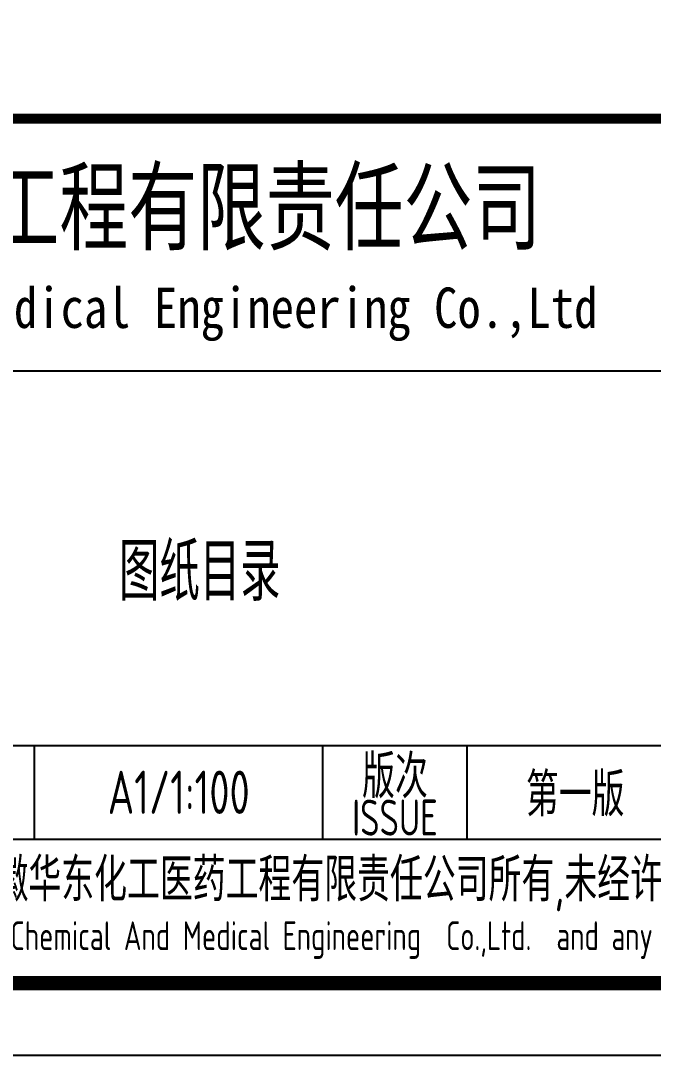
# Model space of a CAD drawing. Extents: x 4830845 to 5141198, y -443067 to -268177.
# Drawn here: x 4863759 to 4868147, y -337581 to -330401 of the extents above; entities that cross this region are included whole.
import ezdxf
from ezdxf.enums import TextEntityAlignment as Align

# ---------------------------------------------------------------- set-up
doc = ezdxf.new("R2010")
doc.units = 0
doc.header["$LTSCALE"] = 1000
doc.header["$MEASUREMENT"] = 0
doc.layers.get('0').update_dxf_attribs({"linetype": 'CONTINUOUS'})
doc.layers.add('DIM_SYMB', color=3, linetype='CONTINUOUS')
doc.layers.add('PUB_TITLE', color=4, linetype='CONTINUOUS')
doc.styles.add('AHD', font='sceie.shx', dxfattribs={"width": 0.7, "bigfont": 'sceic.shx'})
doc.styles.add('ECEC_TQ_S', font='')
doc.styles.add('TSSD_Rein', font='Tssdeng.shx', dxfattribs={"width": 0.7, "bigfont": 'hztxt.shx'})
doc.styles.get('ECEC_TQ_S').set_extended_font_data('SimSun')

msp = doc.modelspace()

# ---------------------------------------------------------------- linework, layer by layer
for p, q in [((4857354.9, -332830.5), (4875354.9, -332830.5)), ((4857354.9, -335430.5), (4875354.9, -335430.5)), ((4863854.9, -336080.5), (4863854.9, -335430.5)), ((4865854.9, -336080.5), (4865854.9, -335430.5)), ((4866854.9, -336080.5), (4866854.9, -335430.5)), ((4857354.9, -336080.5), (4875354.9, -336080.5)), ((4857354.9, -337080.5), (4875354.9, -337080.5)), ((4857354.9, -337080.5), (4875354.9, -337080.5))]:
    msp.add_line(p, q)
msp.add_lwpolyline([(4875354.9, -331080.5, 70, 70, 0), (4857354.9, -331080.5, 70, 70, 0), (4857354.9, -337080.5, 0, 0, 0)], format="xyseb")
at = {"layer": 'PUB_TITLE'}
msp.add_lwpolyline([(4854854.9, -337580.5), (4875854.9, -337580.5), (4875854.9, -307880.5), (4854854.9, -307880.5)], close=True, dxfattribs=at)
at = {"layer": 'PUB_TITLE', "const_width": 100}
msp.add_lwpolyline([(4857354.9, -337080.5), (4875354.9, -337080.5), (4875354.9, -308380.5), (4857354.9, -308380.5)], close=True, dxfattribs=at)

# ---------------------------------------------------------------- texts
for s, height, style, width, p in [('安徽华东化工医药工程有限责任公司', 500, 'ECEC_TQ_S', 0.7, (4863549.8, -331680.5)), ('安徽华东化工医药工程有限责任公司', 500, 'ECEC_TQ_S', 0.7, (4863549.8, -331680.5)), ('Anhui Huadong Chemical & Medical Engineering Co.,Ltd', 280, 'ECEC_TQ_S', 0.85, (4863549.8, -332430.5)), ('Anhui Huadong Chemical & Medical Engineering Co.,Ltd', 280, 'ECEC_TQ_S', 0.85, (4863549.8, -332430.5)), ('版次', 300, 'AHD', 0.8, (4866354.9, -335630.5)), ('版次', 300, 'AHD', 0.8, (4866354.9, -335630.5)), ('ISSUE', 250, 'AHD', 0.8, (4866354.9, -335930.5)), ('ISSUE', 250, 'AHD', 0.8, (4866354.9, -335930.5)), ('本文件专有权属安徽华东化工医药工程有限责任公司所有,未经许可不得复制或转让给第三方', 300, 'AHD', 0.8, (4866354.9, -336380.5)), ('本文件专有权属安徽华东化工医药工程有限责任公司所有,未经许可不得复制或转让给第三方', 300, 'AHD', 0.8, (4866354.9, -336380.5)), ('The proprietary right of this document belongs to Anhui Huadong Chemical And Medical Engineering  Co.,Ltd.  and any replication or transfer to the 3rd. side is forbidden without its permission. ', 200, 'AHD', 0.8, (4866354.9, -336780.5)), ('The proprietary right of this document belongs to Anhui Huadong Chemical And Medical Engineering  Co.,Ltd.  and any replication or transfer to the 3rd. side is forbidden without its permission. ', 200, 'AHD', 0.8, (4866354.9, -336780.5))]:
    msp.add_text(s, height=height, dxfattribs=dict(style=style, width=width)).set_placement(p, align=Align.MIDDLE)
at = {"style": 'AHD', "width": 0.8}
for tag, text, p in [('第一版', '0', (4867604.9, -335755.5)), ('A1/1:100', '1:100', (4864854.9, -335755.5))]:
    msp.add_attdef(tag, text=text, height=300, dxfattribs=at).set_placement(p, align=Align.MIDDLE)
at = {"layer": 'DIM_SYMB', "color": 7, "linetype": 'ByBlock', "style": 'TSSD_Rein', "width": 0.7}
msp.add_text('图纸目录', height=400, dxfattribs=at).set_placement((4864441.1, -334425.7))

doc.saveas('drawing.dxf')
